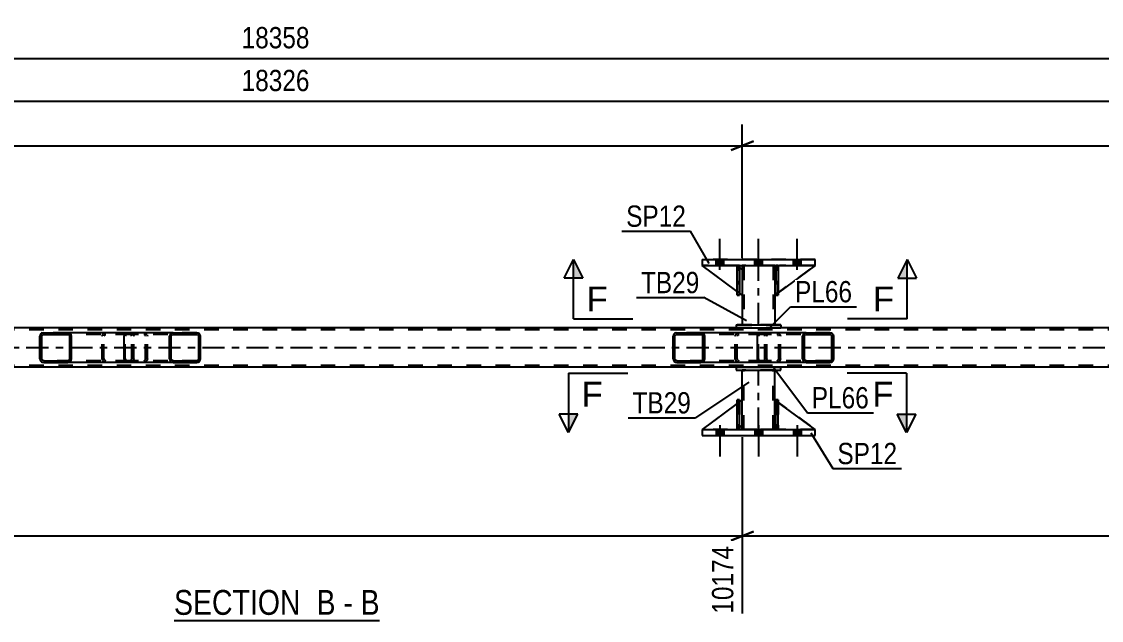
# Model space of a CAD drawing. Header units: millimetres. Extents: x 0 to 841, y 0 to 594.
# Drawn here: x 392.6 to 537.8, y 191.2 to 271.7 of the extents above; entities that cross this region are included whole.
import ezdxf

# ---------------------------------------------------------------- set-up
doc = ezdxf.new("R2010")
doc.units = ezdxf.units.MM
doc.linetypes.add('DXK_LINE_DOT2', pattern=[3.9198, 1.9599, -1.9599])
doc.linetypes.add('DXK_LINE_DOT3', pattern=[5.9187, 2.979, -0.9799, 0.9799, -0.9799])
doc.styles.add('Arial', font='ARIAL.TTF', dxfattribs={"height": 0.2})
doc.styles.add('Arial Narrow', font='ARIALN.TTF', dxfattribs={"height": 0.2})

# ---------------------------------------------------------------- blocks, each defined once
blk = doc.blocks.new('Unknown-275727292-12 - 4207')
at = {"color": 6, "linetype": 'Continuous'}
blk.add_line((413.13, 191.19), (440.78, 191.19), dxfattribs=at)
at = {"color": 0, "linetype": 'Continuous'}
for points in [[(431.24, 191.94), (431.24, 195.44), (413.13, 195.44), (413.13, 191.94)], [(434.85, 191.94), (434.85, 195.44), (432.29, 195.44), (432.29, 191.94)], [(437.17, 191.94), (437.17, 195.44), (435.9, 195.44), (435.9, 191.94)], [(440.78, 191.94), (440.78, 195.44), (438.22, 195.44), (438.22, 191.94)]]:
    blk.add_wipeout(points, dxfattribs=at)
at = {"color": 7, "linetype": 'Continuous', "style": 'Arial Narrow'}
for s, p in [('SECTION ', (413.13, 191.94)), ('B', (432.29, 191.94)), ('B', (438.22, 191.94)), ('-', (435.9, 191.94))]:
    blk.add_text(s, height=3.34, dxfattribs=at).set_placement(p)
blk = doc.blocks.new('Part-275727292-4348 - 4207')
at = {"color": 7, "linetype": 'DXK_LINE_DOT2'}
for p, q in [((489.18, 220.85), (488.86, 220.85)), ((488.86, 217.45), (488.86, 220.85)), ((488.86, 216.85), (488.86, 220.85)), ((489.18, 220.85), (489.18, 217.45)), ((489.18, 216.85), (489.18, 220.85)), ((489.18, 217.45), (488.86, 217.45)), ((488.86, 216.85), (488.86, 217.45)), ((489.18, 216.85), (488.86, 216.85)), ((489.18, 217.45), (489.18, 216.85)), ((489.18, 216.85), (489.18, 216.85))]:
    blk.add_line(p, q, dxfattribs=at)
blk = doc.blocks.new('Part-275727292-4349 - 4207')
at = {"color": 2, "linetype": 'Continuous'}
for p, q in [((494.38, 238.93), (494.06, 238.93)), ((494.06, 238.93), (494.06, 238.93)), ((494.06, 234.93), (494.06, 238.93)), ((494.38, 238.93), (494.38, 238.93)), ((494.38, 238.93), (494.38, 234.93)), ((494.38, 234.93), (494.06, 234.93))]:
    blk.add_line(p, q, dxfattribs=at)
at = {"color": 7, "linetype": 'DXK_LINE_DOT2'}
for p, q in [((494.38, 238.93), (494.06, 238.93)), ((494.06, 238.93), (494.06, 238.33)), ((494.38, 238.33), (494.06, 238.33)), ((494.06, 238.33), (494.06, 234.93)), ((494.38, 238.33), (494.38, 238.93)), ((494.38, 234.93), (494.38, 238.33))]:
    blk.add_line(p, q, dxfattribs=at)
blk = doc.blocks.new('Part-275727292-4285 - 4207')
at = {"color": 7, "linetype": 'DXK_LINE_DOT2'}
for p, q in [((756.24, 230.29), (97.33, 230.29)), ((494.73, 230.53), (488.73, 230.53)), ((756.24, 225.49), (97.33, 225.49))]:
    blk.add_line(p, q, dxfattribs=at)
at = {"color": 2, "linetype": 'Continuous'}
for p, q in [((488.73, 230.53), (239.32, 230.53)), ((659, 230.53), (494.73, 230.53)), ((756.24, 225.25), (239.32, 225.25))]:
    blk.add_line(p, q, dxfattribs=at)
at = {"color": 7, "linetype": 'DXK_LINE_DOT3'}
blk.add_line((97.33, 227.89), (756.24, 227.89), dxfattribs=at)
blk = doc.blocks.new('Bolt-275727292-4277 - 4207')
at = {"linetype": 'Continuous'}
for points in [[(486.01, 238.93), (487.05, 238.93), (487.05, 239.73), (486.01, 239.73)], [(486.01, 238.93), (487.05, 238.93), (487.05, 239.73), (486.01, 239.73)], [(486.01, 238.93), (487.05, 238.93), (487.05, 239.73), (486.01, 239.73)], [(491.21, 238.93), (492.25, 238.93), (492.25, 239.73), (491.21, 239.73)], [(491.21, 238.93), (492.25, 238.93), (492.25, 239.73), (491.21, 239.73)], [(496.41, 238.93), (497.45, 238.93), (497.45, 239.73), (496.41, 239.73)], [(496.41, 238.93), (497.45, 238.93), (497.45, 239.73), (496.41, 239.73)], [(496.41, 238.93), (497.45, 238.93), (497.45, 239.73), (496.41, 239.73)]]:
    blk.add_hatch(color=1, dxfattribs=at).paths.add_polyline_path(points)
at = {"color": 1, "linetype": 'Continuous'}
for p, q in [((486.53, 238.33), (486.53, 242.53)), ((486.53, 238.33), (486.53, 242.53)), ((486.53, 238.33), (486.53, 242.53)), ((491.73, 238.33), (491.73, 242.53)), ((491.73, 238.33), (491.73, 242.53)), ((496.93, 238.33), (496.93, 242.53)), ((496.93, 238.33), (496.93, 242.53)), ((496.93, 238.33), (496.93, 242.53)), ((486.01, 238.93), (486.01, 239.73)), ((486.01, 238.93), (486.01, 239.73)), ((486.01, 238.93), (486.01, 239.73)), ((487.05, 238.93), (487.05, 239.73)), ((487.05, 238.93), (487.05, 239.73)), ((487.05, 238.93), (487.05, 239.73)), ((491.21, 238.93), (491.21, 239.73)), ((491.21, 238.93), (491.21, 239.73)), ((492.25, 238.93), (492.25, 239.73)), ((492.25, 238.93), (492.25, 239.73)), ((496.41, 238.93), (496.41, 239.73)), ((496.41, 238.93), (496.41, 239.73)), ((496.41, 238.93), (496.41, 239.73)), ((497.45, 238.93), (497.45, 239.73)), ((497.45, 238.93), (497.45, 239.73)), ((497.45, 238.93), (497.45, 239.73))]:
    blk.add_line(p, q, dxfattribs=at)
blk = doc.blocks.new('Part-275727292-4398 - 4207')
at = {"color": 7, "linetype": 'DXK_LINE_DOT2'}
for p, q in [((493.93, 238.33), (494.53, 238.93)), ((493.93, 238.33), (493.93, 234.93)), ((494.38, 238.77), (494.06, 238.45)), ((499.33, 238.93), (494.53, 238.93)), ((493.93, 234.93), (494.38, 235.26))]:
    blk.add_line(p, q, dxfattribs=at)
at = {"color": 2, "linetype": 'Continuous'}
for p, q in [((494.06, 238.45), (493.93, 238.33)), ((493.93, 238.33), (493.93, 234.93)), ((493.93, 238.33), (493.93, 238.33)), ((494.53, 238.93), (494.38, 238.77)), ((499.33, 238.93), (494.38, 235.26)), ((494.06, 235.02), (493.93, 234.93))]:
    blk.add_line(p, q, dxfattribs=at)
blk = doc.blocks.new('Part-275727292-4342 - 4207')
at = {"color": 2, "linetype": 'Continuous'}
for p, q in [((489.53, 220.85), (489.18, 220.58)), ((489.53, 217.45), (489.53, 220.85)), ((488.86, 220.35), (484.13, 216.85)), ((489.53, 217.45), (489.18, 217.09))]:
    blk.add_line(p, q, dxfattribs=at)
at = {"color": 7, "linetype": 'DXK_LINE_DOT2'}
for p, q in [((489.18, 220.58), (488.86, 220.35)), ((484.13, 216.85), (484.13, 216.85)), ((484.13, 216.85), (484.13, 216.85)), ((484.13, 216.85), (488.93, 216.85)), ((488.93, 216.85), (489.18, 217.09))]:
    blk.add_line(p, q, dxfattribs=at)
blk = doc.blocks.new('Bolt-275727292-4278 - 4207')
at = {"linetype": 'Continuous'}
for points in [[(487.05, 216.85), (486.01, 216.85), (486.01, 216.05), (487.05, 216.05)], [(487.05, 216.85), (486.01, 216.85), (486.01, 216.05), (487.05, 216.05)], [(487.05, 216.85), (486.01, 216.85), (486.01, 216.05), (487.05, 216.05)], [(492.25, 216.85), (491.21, 216.85), (491.21, 216.05), (492.25, 216.05)], [(492.25, 216.85), (491.21, 216.85), (491.21, 216.05), (492.25, 216.05)], [(497.45, 216.85), (496.41, 216.85), (496.41, 216.05), (497.45, 216.05)], [(497.45, 216.85), (496.41, 216.85), (496.41, 216.05), (497.45, 216.05)], [(497.45, 216.85), (496.41, 216.85), (496.41, 216.05), (497.45, 216.05)]]:
    blk.add_hatch(color=1, dxfattribs=at).paths.add_polyline_path(points)
at = {"color": 1, "linetype": 'Continuous'}
for p, q in [((486.01, 216.85), (486.01, 216.05)), ((486.01, 216.85), (486.01, 216.05)), ((486.01, 216.85), (486.01, 216.05)), ((486.53, 217.45), (486.53, 213.25)), ((486.53, 217.45), (486.53, 213.25)), ((486.53, 217.45), (486.53, 213.25)), ((487.05, 216.85), (487.05, 216.05)), ((487.05, 216.85), (487.05, 216.05)), ((487.05, 216.85), (487.05, 216.05)), ((491.21, 216.85), (491.21, 216.05)), ((491.21, 216.85), (491.21, 216.05)), ((491.73, 217.45), (491.73, 213.25)), ((491.73, 217.45), (491.73, 213.25)), ((492.25, 216.85), (492.25, 216.05)), ((492.25, 216.85), (492.25, 216.05)), ((496.41, 216.85), (496.41, 216.05)), ((496.41, 216.85), (496.41, 216.05)), ((496.41, 216.85), (496.41, 216.05)), ((496.93, 217.45), (496.93, 213.25)), ((496.93, 217.45), (496.93, 213.25)), ((496.93, 217.45), (496.93, 213.25)), ((497.45, 216.85), (497.45, 216.05)), ((497.45, 216.85), (497.45, 216.05)), ((497.45, 216.85), (497.45, 216.05))]:
    blk.add_line(p, q, dxfattribs=at)
blk = doc.blocks.new('Part-275727292-4345 - 4207')
at = {"color": 7, "linetype": 'DXK_LINE_DOT2'}
for p, q in [((489.53, 220.85), (484.13, 216.85)), ((489.53, 217.45), (489.53, 220.85)), ((484.13, 216.85), (488.93, 216.85)), ((488.93, 216.85), (489.53, 217.45))]:
    blk.add_line(p, q, dxfattribs=at)
blk = doc.blocks.new('Part-275727292-4350 - 4207')
at = {"color": 7, "linetype": 'DXK_LINE_DOT2'}
for p, q in [((488.86, 238.33), (488.86, 238.93)), ((488.86, 238.93), (488.86, 238.93)), ((488.86, 238.93), (488.86, 234.93)), ((488.86, 238.93), (489.18, 238.93)), ((488.86, 238.93), (489.18, 238.93)), ((488.86, 234.93), (488.86, 238.33)), ((488.86, 238.33), (489.18, 238.33)), ((489.18, 238.93), (489.18, 238.33)), ((489.18, 238.93), (489.18, 238.93)), ((489.18, 234.93), (489.18, 238.93)), ((489.18, 238.33), (489.18, 234.93)), ((488.86, 234.93), (489.18, 234.93))]:
    blk.add_line(p, q, dxfattribs=at)
blk = doc.blocks.new('Part-275727292-4286 - 4207')
at = {"linetype": 'Continuous'}
h = blk.add_hatch(dxfattribs=at)
h.set_pattern_fill('', scale=0.7, style=0, pattern_type=0)
h.set_pattern_definition([(45, (416.6643, 229.5906), (-1.57154, 1.57154), [])])
h.paths.add_polyline_path([(416.7, 229.41), (416.66, 229.59), (416.56, 229.75), (416.39, 229.85), (416.2, 229.89), (413.02, 229.89), (412.82, 229.85), (412.66, 229.75), (412.55, 229.59), (412.51, 229.41), (412.51, 226.37), (412.55, 226.18), (412.66, 226.03), (412.82, 225.92), (413.02, 225.89), (416.2, 225.89), (416.39, 225.92), (416.56, 226.03), (416.66, 226.18), (416.7, 226.37)])
h.paths.add_polyline_path([(416.43, 226.28), (416.38, 226.2), (416.3, 226.15), (416.2, 226.13), (413.02, 226.13), (412.92, 226.15), (412.84, 226.2), (412.78, 226.28), (412.76, 226.37), (412.76, 229.41), (412.78, 229.5), (412.84, 229.58), (412.92, 229.63), (413.02, 229.65), (416.2, 229.65), (416.3, 229.63), (416.38, 229.58), (416.43, 229.5), (416.45, 229.41), (416.45, 226.37)])
at = {"color": 2, "linetype": 'Continuous'}
for p, q in [((406.44, 229.41), (406.46, 229.59)), ((406.46, 229.59), (406.52, 229.75)), ((406.52, 229.75), (406.61, 229.85)), ((406.61, 229.85), (406.72, 229.89)), ((413.02, 229.89), (406.72, 229.89)), ((412.55, 229.59), (412.51, 229.41)), ((412.76, 229.41), (412.78, 229.5)), ((412.78, 229.5), (412.84, 229.58)), ((413.02, 229.89), (412.82, 229.85)), ((412.84, 229.58), (412.92, 229.63)), ((412.92, 229.63), (413.02, 229.65)), ((413.02, 229.89), (416.2, 229.89)), ((413.02, 229.65), (416.2, 229.65)), ((416.39, 229.85), (416.2, 229.89)), ((416.2, 229.65), (416.3, 229.63)), ((416.3, 229.63), (416.38, 229.58)), ((416.38, 229.58), (416.43, 229.5)), ((416.43, 229.5), (416.45, 229.41)), ((416.7, 229.41), (416.66, 229.59)), ((406.44, 226.37), (406.44, 229.41)), ((412.51, 226.37), (412.51, 229.41)), ((412.76, 226.37), (412.76, 229.41)), ((416.45, 226.37), (416.45, 229.41)), ((416.7, 226.37), (416.7, 229.41)), ((406.46, 226.18), (406.44, 226.37)), ((406.52, 226.03), (406.46, 226.18)), ((406.61, 225.92), (406.52, 226.03)), ((406.72, 225.89), (406.61, 225.92)), ((413.02, 225.89), (406.72, 225.89)), ((412.51, 226.37), (412.55, 226.18)), ((412.78, 226.28), (412.76, 226.37)), ((412.84, 226.2), (412.78, 226.28)), ((412.82, 225.92), (413.02, 225.89)), ((412.92, 226.15), (412.84, 226.2)), ((413.02, 226.13), (412.92, 226.15)), ((413.02, 226.13), (416.2, 226.13)), ((413.02, 225.89), (416.2, 225.89)), ((416.3, 226.15), (416.2, 226.13)), ((416.2, 225.89), (416.39, 225.92)), ((416.38, 226.2), (416.3, 226.15)), ((416.43, 226.28), (416.38, 226.2)), ((416.45, 226.37), (416.43, 226.28)), ((416.66, 226.18), (416.7, 226.37))]:
    blk.add_line(p, q, dxfattribs=at)
at = {"color": 7, "linetype": 'DXK_LINE_DOT2'}
for p, q in [((406.59, 229.5), (406.58, 229.41)), ((406.62, 229.58), (406.59, 229.5)), ((406.66, 229.63), (406.62, 229.58)), ((406.72, 229.65), (406.66, 229.63)), ((416.2, 229.65), (406.72, 229.65)), ((407.71, 229.65), (407.71, 229.89)), ((409.05, 229.89), (409.24, 229.85)), ((409.15, 229.63), (409.05, 229.65)), ((409.23, 229.58), (409.15, 229.63)), ((409.28, 229.5), (409.23, 229.58)), ((409.3, 229.41), (409.28, 229.5)), ((409.51, 229.59), (409.55, 229.41)), ((416.2, 229.89), (413.02, 229.89)), ((406.58, 226.37), (406.58, 229.41)), ((409.3, 226.37), (409.3, 229.41)), ((409.55, 226.37), (409.55, 229.41)), ((406.58, 226.37), (406.59, 226.28)), ((406.59, 226.28), (406.62, 226.2)), ((406.62, 226.2), (406.66, 226.15)), ((406.66, 226.15), (406.72, 226.13)), ((416.2, 226.13), (406.72, 226.13)), ((409.05, 225.89), (406.72, 225.89)), ((407.71, 225.89), (407.71, 226.13)), ((409.05, 226.13), (409.15, 226.15)), ((409.24, 225.92), (409.05, 225.89)), ((409.15, 226.15), (409.23, 226.2)), ((409.23, 226.2), (409.28, 226.28)), ((409.28, 226.28), (409.3, 226.37)), ((409.55, 226.37), (409.51, 226.18)), ((416.2, 225.89), (413.02, 225.89))]:
    blk.add_line(p, q, dxfattribs=at)
for centre, start, end in [((409.06, 229.39), 23.8494, 68.8059), ((409.06, 226.38), 291.1941, 336.1506)]:
    blk.add_arc(centre, 0.492, start, end, dxfattribs=at)
at = {"color": 2, "linetype": 'Continuous'}
for centre, start, end in [((413, 229.39), 111.1941, 156.1506), ((416.21, 229.39), 23.8494, 68.8059), ((413, 226.38), 203.8494, 248.8059), ((416.21, 226.38), 291.1941, 336.1506)]:
    blk.add_arc(centre, 0.492, start, end, dxfattribs=at)
blk = doc.blocks.new('Part-275727292-4351 - 4207')
at = {"color": 7, "linetype": 'DXK_LINE_DOT2'}
for p, q in [((494.06, 238.33), (494.06, 238.93)), ((494.06, 238.93), (494.06, 238.93)), ((494.06, 238.93), (494.06, 234.93)), ((494.06, 238.93), (494.38, 238.93)), ((494.06, 238.93), (494.38, 238.93)), ((494.06, 234.93), (494.06, 238.33)), ((494.06, 238.33), (494.38, 238.33)), ((494.38, 238.93), (494.38, 238.33)), ((494.38, 238.93), (494.38, 238.93)), ((494.38, 234.93), (494.38, 238.93)), ((494.38, 238.33), (494.38, 234.93)), ((494.06, 234.93), (494.38, 234.93))]:
    blk.add_line(p, q, dxfattribs=at)
blk = doc.blocks.new('Part-275727292-4287 - 4207')
at = {"linetype": 'Continuous'}
h = blk.add_hatch(dxfattribs=at)
h.set_pattern_fill('', scale=0.7, style=0, pattern_type=0)
h.set_pattern_definition([(45, (484.4533, 229.5906), (-1.57154, 1.57154), [])])
h.paths.add_polyline_path([(484.49, 229.41), (484.45, 229.59), (484.34, 229.75), (484.18, 229.85), (483.98, 229.89), (480.75, 229.89), (480.55, 229.85), (480.39, 229.75), (480.27, 229.59), (480.24, 229.41), (480.24, 226.37), (480.27, 226.18), (480.39, 226.03), (480.55, 225.92), (480.75, 225.89), (483.98, 225.89), (484.18, 225.92), (484.34, 226.03), (484.45, 226.18), (484.49, 226.37)])
h.paths.add_polyline_path([(484.22, 226.28), (484.16, 226.2), (484.08, 226.15), (483.98, 226.13), (480.75, 226.13), (480.65, 226.15), (480.57, 226.2), (480.51, 226.28), (480.49, 226.37), (480.49, 229.41), (480.51, 229.5), (480.57, 229.58), (480.65, 229.63), (480.75, 229.65), (483.98, 229.65), (484.08, 229.63), (484.16, 229.58), (484.22, 229.5), (484.24, 229.41), (484.24, 226.37)])
at = {"color": 2, "linetype": 'Continuous'}
for p, q in [((480.27, 229.59), (480.24, 229.41)), ((480.49, 229.41), (480.51, 229.5)), ((480.51, 229.5), (480.57, 229.58)), ((480.75, 229.89), (480.55, 229.85)), ((480.57, 229.58), (480.65, 229.63)), ((480.65, 229.63), (480.75, 229.65)), ((480.75, 229.89), (483.98, 229.89)), ((480.75, 229.65), (483.98, 229.65)), ((491.85, 229.89), (483.98, 229.89)), ((484.18, 229.85), (483.98, 229.89)), ((483.98, 229.65), (484.08, 229.63)), ((484.08, 229.63), (484.16, 229.58)), ((484.16, 229.58), (484.22, 229.5)), ((484.22, 229.5), (484.24, 229.41)), ((484.49, 229.41), (484.45, 229.59)), ((480.24, 226.37), (480.24, 229.41)), ((480.49, 226.37), (480.49, 229.41)), ((484.24, 226.37), (484.24, 229.41)), ((484.49, 226.37), (484.49, 229.41)), ((480.24, 226.37), (480.27, 226.18)), ((480.51, 226.28), (480.49, 226.37)), ((480.57, 226.2), (480.51, 226.28)), ((480.55, 225.92), (480.75, 225.89)), ((480.65, 226.15), (480.57, 226.2)), ((480.75, 226.13), (480.65, 226.15)), ((480.75, 226.13), (483.98, 226.13)), ((480.75, 225.89), (483.98, 225.89)), ((484.08, 226.15), (483.98, 226.13)), ((483.98, 225.89), (484.18, 225.92)), ((491.85, 225.89), (483.98, 225.89)), ((484.16, 226.2), (484.08, 226.15)), ((484.22, 226.28), (484.16, 226.2)), ((484.24, 226.37), (484.22, 226.28)), ((484.45, 226.18), (484.49, 226.37))]:
    blk.add_line(p, q, dxfattribs=at)
at = {"color": 7, "linetype": 'DXK_LINE_DOT2'}
for p, q in [((483.98, 229.89), (480.75, 229.89)), ((492.33, 229.65), (480.75, 229.65)), ((488.58, 229.41), (488.62, 229.59)), ((488.86, 229.5), (488.84, 229.41)), ((488.91, 229.58), (488.86, 229.5)), ((488.9, 229.85), (489.1, 229.89)), ((488.91, 229.58), (488.94, 229.59)), ((488.94, 229.59), (489, 229.63)), ((489, 229.63), (489.1, 229.65)), ((492.33, 229.89), (489.1, 229.89)), ((492.33, 229.89), (492.53, 229.85)), ((492.43, 229.63), (492.33, 229.65)), ((492.51, 229.58), (492.43, 229.63)), ((492.57, 229.5), (492.51, 229.58)), ((492.59, 229.41), (492.57, 229.5)), ((492.8, 229.59), (492.84, 229.41)), ((488.58, 226.37), (488.58, 229.41)), ((488.84, 226.37), (488.84, 229.41)), ((492.59, 226.37), (492.59, 229.41)), ((492.84, 226.37), (492.84, 229.41)), ((492.33, 226.13), (480.75, 226.13)), ((483.98, 225.89), (480.75, 225.89)), ((488.62, 226.18), (488.58, 226.37)), ((488.84, 226.37), (488.86, 226.28)), ((488.86, 226.28), (488.91, 226.2)), ((489.1, 225.89), (488.9, 225.92)), ((488.91, 226.2), (488.94, 226.18)), ((488.94, 226.18), (489, 226.15)), ((489, 226.15), (489.1, 226.13)), ((492.33, 225.89), (489.1, 225.89)), ((492.33, 226.13), (492.43, 226.15)), ((492.53, 225.92), (492.33, 225.89)), ((492.43, 226.15), (492.51, 226.2)), ((492.51, 226.2), (492.57, 226.28)), ((492.57, 226.28), (492.59, 226.37)), ((492.84, 226.37), (492.8, 226.18))]:
    blk.add_line(p, q, dxfattribs=at)
at = {"color": 2, "linetype": 'Continuous'}
for centre, start, end in [((480.73, 229.39), 110.7583, 155.68), ((484, 229.39), 24.32, 69.2417), ((480.73, 226.39), 204.32, 249.2417), ((484, 226.39), 290.7583, 335.68)]:
    blk.add_arc(centre, 0.496, start, end, dxfattribs=at)
at = {"color": 7, "linetype": 'DXK_LINE_DOT2'}
for centre, start, end in [((489.08, 229.39), 110.7583, 155.6801), ((492.35, 229.39), 24.3199, 69.2417), ((489.08, 226.39), 204.3199, 249.2417), ((492.35, 226.39), 290.7583, 335.6801)]:
    blk.add_arc(centre, 0.496, start, end, dxfattribs=at)
blk = doc.blocks.new('Part-275727292-4292 - 4207')
at = {"color": 2, "linetype": 'Continuous'}
for p, q in [((484.13, 239.73), (499.33, 239.73)), ((484.13, 239.73), (484.13, 238.93)), ((499.33, 238.93), (499.33, 239.73)), ((484.13, 238.93), (499.33, 238.93))]:
    blk.add_line(p, q, dxfattribs=at)
at = {"color": 7, "linetype": 'DXK_LINE_DOT2'}
for p, q in [((499.33, 239.73), (484.13, 239.73)), ((484.13, 238.93), (499.33, 238.93))]:
    blk.add_line(p, q, dxfattribs=at)
blk = doc.blocks.new('Part-275727292-4297 - 4207')
at = {"color": 2, "linetype": 'Continuous'}
for p, q in [((484.13, 216.85), (499.33, 216.85)), ((484.13, 216.85), (484.13, 216.05)), ((499.33, 216.05), (499.33, 216.85)), ((484.13, 216.05), (499.33, 216.05))]:
    blk.add_line(p, q, dxfattribs=at)
at = {"color": 7, "linetype": 'DXK_LINE_DOT2'}
for p, q in [((499.33, 216.85), (484.13, 216.85)), ((484.13, 216.05), (499.33, 216.05))]:
    blk.add_line(p, q, dxfattribs=at)
blk = doc.blocks.new('Part-275727292-4300 - 4207')
at = {"color": 2, "linetype": 'Continuous'}
for p, q in [((493.93, 220.85), (493.93, 220.85)), ((493.93, 217.45), (493.93, 220.85)), ((494.06, 220.75), (493.93, 220.85)), ((499.33, 216.85), (494.38, 220.52)), ((493.93, 217.45), (493.93, 217.45)), ((494.06, 217.32), (493.93, 217.45)), ((494.53, 216.85), (494.38, 217))]:
    blk.add_line(p, q, dxfattribs=at)
at = {"color": 7, "linetype": 'DXK_LINE_DOT2'}
for p, q in [((493.93, 217.45), (493.93, 220.85)), ((494.38, 220.52), (494.06, 220.75)), ((494.53, 216.85), (493.93, 217.45)), ((494.38, 217), (494.06, 217.32)), ((499.33, 216.85), (494.53, 216.85))]:
    blk.add_line(p, q, dxfattribs=at)
blk = doc.blocks.new('Part-275727292-4426 - 4207')
at = {"linetype": 'Continuous'}
h = blk.add_hatch(dxfattribs=at)
h.set_pattern_fill('', scale=0.7, style=0, pattern_type=0)
h.set_pattern_definition([(45, (501.7985, 229.5906), (-1.57154, 1.57154), [])])
h.paths.add_polyline_path([(501.84, 229.41), (501.8, 229.59), (501.69, 229.75), (501.53, 229.85), (501.33, 229.89), (498.15, 229.89), (497.96, 229.85), (497.79, 229.75), (497.69, 229.59), (497.65, 229.41), (497.65, 226.37), (497.69, 226.18), (497.79, 226.03), (497.96, 225.92), (498.15, 225.89), (501.33, 225.89), (501.53, 225.92), (501.69, 226.03), (501.8, 226.18), (501.84, 226.37)])
h.paths.add_polyline_path([(501.57, 226.28), (501.51, 226.2), (501.43, 226.15), (501.33, 226.13), (498.15, 226.13), (498.05, 226.15), (497.97, 226.2), (497.92, 226.28), (497.9, 226.37), (497.9, 229.41), (497.92, 229.5), (497.97, 229.58), (498.05, 229.63), (498.15, 229.65), (501.33, 229.65), (501.43, 229.63), (501.51, 229.58), (501.57, 229.5), (501.59, 229.41), (501.59, 226.37)])
at = {"color": 2, "linetype": 'Continuous'}
for p, q in [((491.58, 229.41), (491.6, 229.59)), ((491.6, 229.59), (491.66, 229.75)), ((491.66, 229.75), (491.75, 229.85)), ((491.75, 229.85), (491.85, 229.89)), ((498.15, 229.89), (491.85, 229.89)), ((497.69, 229.59), (497.65, 229.41)), ((497.9, 229.41), (497.92, 229.5)), ((497.92, 229.5), (497.97, 229.58)), ((498.15, 229.89), (497.96, 229.85)), ((497.97, 229.58), (498.05, 229.63)), ((498.05, 229.63), (498.15, 229.65)), ((498.15, 229.89), (501.33, 229.89)), ((498.15, 229.65), (501.33, 229.65)), ((501.53, 229.85), (501.33, 229.89)), ((501.33, 229.65), (501.43, 229.63)), ((501.43, 229.63), (501.51, 229.58)), ((501.51, 229.58), (501.57, 229.5)), ((501.57, 229.5), (501.59, 229.41)), ((501.84, 229.41), (501.8, 229.59)), ((491.58, 226.37), (491.58, 229.41)), ((497.65, 226.37), (497.65, 229.41)), ((497.9, 226.37), (497.9, 229.41)), ((501.59, 226.37), (501.59, 229.41)), ((501.84, 226.37), (501.84, 229.41)), ((491.6, 226.18), (491.58, 226.37)), ((491.66, 226.03), (491.6, 226.18)), ((491.75, 225.92), (491.66, 226.03)), ((491.85, 225.89), (491.75, 225.92)), ((498.15, 225.89), (491.85, 225.89)), ((497.65, 226.37), (497.69, 226.18)), ((497.92, 226.28), (497.9, 226.37)), ((497.97, 226.2), (497.92, 226.28)), ((497.96, 225.92), (498.15, 225.89)), ((498.05, 226.15), (497.97, 226.2)), ((498.15, 226.13), (498.05, 226.15)), ((498.15, 226.13), (501.33, 226.13)), ((498.15, 225.89), (501.33, 225.89)), ((501.43, 226.15), (501.33, 226.13)), ((501.33, 225.89), (501.53, 225.92)), ((501.51, 226.2), (501.43, 226.15)), ((501.57, 226.28), (501.51, 226.2)), ((501.59, 226.37), (501.57, 226.28)), ((501.8, 226.18), (501.84, 226.37))]:
    blk.add_line(p, q, dxfattribs=at)
at = {"color": 7, "linetype": 'DXK_LINE_DOT2'}
for p, q in [((491.72, 229.5), (491.71, 229.41)), ((491.75, 229.58), (491.72, 229.5)), ((491.8, 229.63), (491.75, 229.58)), ((491.85, 229.65), (491.8, 229.63)), ((501.33, 229.65), (491.85, 229.65)), ((492.84, 229.65), (492.84, 229.89)), ((494.18, 229.89), (494.38, 229.85)), ((494.28, 229.63), (494.18, 229.65)), ((494.36, 229.58), (494.28, 229.63)), ((494.42, 229.5), (494.36, 229.58)), ((494.44, 229.41), (494.42, 229.5)), ((494.65, 229.59), (494.69, 229.41)), ((501.33, 229.89), (498.15, 229.89)), ((491.71, 226.37), (491.71, 229.41)), ((494.44, 226.37), (494.44, 229.41)), ((494.69, 226.37), (494.69, 229.41)), ((491.71, 226.37), (491.72, 226.28)), ((491.72, 226.28), (491.75, 226.2)), ((491.75, 226.2), (491.8, 226.15)), ((491.8, 226.15), (491.85, 226.13)), ((501.33, 226.13), (491.85, 226.13)), ((494.18, 225.89), (491.85, 225.89)), ((492.84, 225.89), (492.84, 226.13)), ((494.18, 226.13), (494.28, 226.15)), ((494.38, 225.92), (494.18, 225.89)), ((494.28, 226.15), (494.36, 226.2)), ((494.36, 226.2), (494.42, 226.28)), ((494.42, 226.28), (494.44, 226.37)), ((494.69, 226.37), (494.65, 226.18)), ((501.33, 225.89), (498.15, 225.89))]:
    blk.add_line(p, q, dxfattribs=at)
for centre, start, end in [((494.2, 229.39), 23.8494, 68.8059), ((494.2, 226.38), 291.1941, 336.1506)]:
    blk.add_arc(centre, 0.492, start, end, dxfattribs=at)
at = {"color": 2, "linetype": 'Continuous'}
for centre, start, end in [((498.14, 229.39), 111.1941, 156.1506), ((501.35, 229.39), 23.8494, 68.8059), ((498.14, 226.38), 203.8494, 248.8059), ((501.35, 226.38), 291.1941, 336.1506)]:
    blk.add_arc(centre, 0.492, start, end, dxfattribs=at)
blk = doc.blocks.new('Part-275727292-4404 - 4207')
at = {"color": 2, "linetype": 'Continuous'}
for p, q in [((488.86, 235.43), (484.13, 238.93)), ((489.18, 238.68), (489.53, 238.33)), ((489.53, 238.33), (489.53, 234.93)), ((489.53, 234.93), (489.18, 235.19))]:
    blk.add_line(p, q, dxfattribs=at)
at = {"color": 7, "linetype": 'DXK_LINE_DOT2'}
for p, q in [((488.93, 238.93), (484.13, 238.93)), ((489.18, 238.68), (488.93, 238.93)), ((489.18, 235.19), (488.86, 235.43))]:
    blk.add_line(p, q, dxfattribs=at)
blk = doc.blocks.new('Part-275727292-4339 - 4207')
at = {"color": 7, "linetype": 'DXK_LINE_DOT2'}
for p, q in [((493.93, 217.45), (493.93, 220.85)), ((493.93, 220.85), (499.33, 216.85)), ((493.93, 220.85), (493.93, 217.45)), ((494.53, 216.85), (493.93, 217.45)), ((493.93, 217.45), (493.93, 217.45)), ((493.93, 217.45), (494.53, 216.85)), ((499.33, 216.85), (494.53, 216.85))]:
    blk.add_line(p, q, dxfattribs=at)
blk = doc.blocks.new('Part-275727292-4346 - 4207')
at = {"color": 2, "linetype": 'Continuous'}
for p, q in [((488.86, 216.85), (488.86, 220.85)), ((488.86, 220.85), (489.18, 220.85)), ((489.18, 216.85), (489.18, 220.85)), ((488.86, 216.85), (488.86, 216.85)), ((488.86, 216.85), (489.18, 216.85)), ((489.18, 216.85), (489.18, 216.85))]:
    blk.add_line(p, q, dxfattribs=at)
at = {"color": 7, "linetype": 'DXK_LINE_DOT2'}
for p, q in [((488.86, 220.85), (488.86, 217.45)), ((489.18, 217.45), (489.18, 220.85)), ((488.86, 217.45), (488.86, 216.85)), ((488.86, 217.45), (489.18, 217.45)), ((488.86, 216.85), (489.18, 216.85)), ((489.18, 216.85), (489.18, 217.45))]:
    blk.add_line(p, q, dxfattribs=at)
blk = doc.blocks.new('Part-275727292-4347 - 4207')
at = {"color": 2, "linetype": 'Continuous'}
for p, q in [((494.06, 216.85), (494.06, 220.85)), ((494.06, 220.85), (494.38, 220.85)), ((494.38, 216.85), (494.38, 220.85)), ((494.06, 216.85), (494.06, 216.85)), ((494.06, 216.85), (494.38, 216.85)), ((494.38, 216.85), (494.38, 216.85))]:
    blk.add_line(p, q, dxfattribs=at)
at = {"color": 7, "linetype": 'DXK_LINE_DOT2'}
for p, q in [((494.06, 220.85), (494.06, 217.45)), ((494.38, 217.45), (494.38, 220.85)), ((494.06, 217.45), (494.06, 216.85)), ((494.06, 217.45), (494.38, 217.45)), ((494.06, 216.85), (494.38, 216.85)), ((494.38, 216.85), (494.38, 217.45))]:
    blk.add_line(p, q, dxfattribs=at)
blk = doc.blocks.new('Part-275727292-4356 - 4207')
at = {"color": 2, "linetype": 'Continuous'}
for p, q in [((489.53, 220.85), (489.53, 224.85)), ((493.93, 220.85), (493.93, 224.85)), ((489.53, 216.85), (489.53, 217.45)), ((493.93, 216.85), (493.93, 217.45))]:
    blk.add_line(p, q, dxfattribs=at)
at = {"color": 7, "linetype": 'DXK_LINE_DOT2'}
for p, q in [((493.93, 224.85), (489.53, 224.85)), ((489.77, 216.85), (489.77, 224.85)), ((493.69, 216.85), (493.69, 224.85)), ((489.53, 217.45), (489.53, 220.85)), ((493.93, 217.45), (493.93, 220.85)), ((493.93, 216.85), (489.53, 216.85)), ((489.53, 216.85), (489.53, 216.85)), ((489.53, 216.85), (493.93, 216.85)), ((489.53, 216.85), (489.53, 216.85)), ((489.77, 216.85), (489.77, 216.85)), ((493.69, 216.85), (493.69, 216.85)), ((493.93, 216.85), (493.93, 216.85)), ((493.93, 216.85), (493.93, 216.85))]:
    blk.add_line(p, q, dxfattribs=at)
at = {"color": 7, "linetype": 'DXK_LINE_DOT3'}
blk.add_line((491.73, 216.85), (491.73, 224.85), dxfattribs=at)
blk = doc.blocks.new('Part-275727292-4361 - 4207')
at = {"color": 2, "linetype": 'Continuous'}
for p, q in [((488.73, 225.25), (488.73, 224.85)), ((488.73, 225.25), (494.73, 225.25)), ((494.73, 224.85), (494.73, 225.25)), ((488.73, 224.85), (494.73, 224.85))]:
    blk.add_line(p, q, dxfattribs=at)
at = {"color": 7, "linetype": 'DXK_LINE_DOT2'}
for p, q in [((494.73, 225.25), (488.73, 225.25)), ((488.73, 224.85), (494.73, 224.85))]:
    blk.add_line(p, q, dxfattribs=at)
blk = doc.blocks.new('Part-275727292-4366 - 4207')
at = {"color": 2, "linetype": 'Continuous'}
for p, q in [((488.73, 230.93), (488.73, 230.53)), ((488.73, 230.93), (494.73, 230.93)), ((494.73, 230.93), (494.73, 230.53)), ((488.73, 230.53), (494.73, 230.53))]:
    blk.add_line(p, q, dxfattribs=at)
at = {"color": 7, "linetype": 'DXK_LINE_DOT2'}
for p, q in [((494.73, 230.93), (488.73, 230.93)), ((494.73, 230.53), (488.73, 230.53))]:
    blk.add_line(p, q, dxfattribs=at)
blk = doc.blocks.new('Part-275727292-4395 - 4207')
at = {"color": 7, "linetype": 'DXK_LINE_DOT2'}
for p, q in [((494.38, 220.85), (494.06, 220.85)), ((494.06, 217.45), (494.06, 220.85)), ((494.06, 220.75), (494.06, 216.85)), ((494.38, 220.85), (494.38, 217.45)), ((494.38, 216.85), (494.38, 220.85)), ((494.38, 217.45), (494.06, 217.45)), ((494.06, 216.85), (494.06, 217.45)), ((494.38, 216.85), (494.06, 216.85)), ((494.38, 217.45), (494.38, 216.85)), ((494.38, 216.85), (494.38, 216.85))]:
    blk.add_line(p, q, dxfattribs=at)
blk = doc.blocks.new('Part-275727292-4401 - 4207')
at = {"color": 7, "linetype": 'DXK_LINE_DOT2'}
for p, q in [((494.53, 238.93), (493.93, 238.33)), ((493.93, 234.93), (499.33, 238.93)), ((493.93, 238.33), (494.53, 238.93)), ((493.93, 238.33), (493.93, 234.93)), ((493.93, 238.33), (493.93, 238.33)), ((493.93, 238.33), (493.93, 234.93)), ((499.33, 238.93), (494.53, 238.93))]:
    blk.add_line(p, q, dxfattribs=at)
blk = doc.blocks.new('Part-275727292-4407 - 4207')
at = {"color": 7, "linetype": 'DXK_LINE_DOT2'}
for p, q in [((489.53, 234.93), (484.13, 238.93)), ((484.13, 238.93), (488.93, 238.93)), ((488.93, 238.93), (489.53, 238.33)), ((489.53, 238.33), (489.53, 234.93))]:
    blk.add_line(p, q, dxfattribs=at)
blk = doc.blocks.new('Part-275727292-4408 - 4207')
at = {"color": 2, "linetype": 'Continuous'}
for p, q in [((489.18, 238.93), (488.86, 238.93)), ((488.86, 238.93), (488.86, 238.93)), ((488.86, 234.93), (488.86, 238.93)), ((489.18, 238.93), (489.18, 238.93)), ((489.18, 238.93), (489.18, 234.93)), ((489.18, 234.93), (488.86, 234.93))]:
    blk.add_line(p, q, dxfattribs=at)
at = {"color": 7, "linetype": 'DXK_LINE_DOT2'}
for p, q in [((489.18, 238.93), (488.86, 238.93)), ((488.86, 238.93), (488.86, 238.33)), ((489.18, 238.33), (488.86, 238.33)), ((488.86, 238.33), (488.86, 234.93)), ((489.18, 238.33), (489.18, 238.93)), ((489.18, 234.93), (489.18, 238.33))]:
    blk.add_line(p, q, dxfattribs=at)
blk = doc.blocks.new('Part-275727292-4425 - 4207')
at = {"linetype": 'Continuous'}
h = blk.add_hatch(dxfattribs=at)
h.set_pattern_fill('', scale=0.7, style=0, pattern_type=0)
h.set_pattern_definition([(45, (399.319, 229.5906), (-1.57154, 1.57154), [])])
h.paths.add_polyline_path([(399.36, 229.41), (399.32, 229.59), (399.21, 229.75), (399.04, 229.85), (398.85, 229.89), (395.61, 229.89), (395.42, 229.85), (395.25, 229.75), (395.14, 229.59), (395.1, 229.41), (395.1, 226.37), (395.14, 226.18), (395.25, 226.03), (395.42, 225.92), (395.61, 225.89), (398.85, 225.89), (399.04, 225.92), (399.21, 226.03), (399.32, 226.18), (399.36, 226.37)])
h.paths.add_polyline_path([(399.08, 226.28), (399.03, 226.2), (398.94, 226.15), (398.85, 226.13), (395.61, 226.13), (395.51, 226.15), (395.43, 226.2), (395.38, 226.28), (395.36, 226.37), (395.36, 229.41), (395.38, 229.5), (395.43, 229.58), (395.51, 229.63), (395.61, 229.65), (398.85, 229.65), (398.94, 229.63), (399.03, 229.58), (399.08, 229.5), (399.1, 229.41), (399.1, 226.37)])
at = {"color": 2, "linetype": 'Continuous'}
for p, q in [((395.14, 229.59), (395.1, 229.41)), ((395.36, 229.41), (395.38, 229.5)), ((395.38, 229.5), (395.43, 229.58)), ((395.61, 229.89), (395.42, 229.85)), ((395.43, 229.58), (395.51, 229.63)), ((395.51, 229.63), (395.61, 229.65)), ((395.61, 229.89), (398.85, 229.89)), ((395.61, 229.65), (398.85, 229.65)), ((406.72, 229.89), (398.85, 229.89)), ((399.04, 229.85), (398.85, 229.89)), ((398.85, 229.65), (398.94, 229.63)), ((398.94, 229.63), (399.03, 229.58)), ((399.03, 229.58), (399.08, 229.5)), ((399.08, 229.5), (399.1, 229.41)), ((399.36, 229.41), (399.32, 229.59)), ((395.1, 226.37), (395.1, 229.41)), ((395.36, 226.37), (395.36, 229.41)), ((399.1, 226.37), (399.1, 229.41)), ((399.36, 226.37), (399.36, 229.41)), ((395.1, 226.37), (395.14, 226.18)), ((395.38, 226.28), (395.36, 226.37)), ((395.43, 226.2), (395.38, 226.28)), ((395.42, 225.92), (395.61, 225.89)), ((395.51, 226.15), (395.43, 226.2)), ((395.61, 226.13), (395.51, 226.15)), ((395.61, 226.13), (398.85, 226.13)), ((395.61, 225.89), (398.85, 225.89)), ((398.94, 226.15), (398.85, 226.13)), ((398.85, 225.89), (399.04, 225.92)), ((406.72, 225.89), (398.85, 225.89)), ((399.03, 226.2), (398.94, 226.15)), ((399.08, 226.28), (399.03, 226.2)), ((399.1, 226.37), (399.08, 226.28)), ((399.32, 226.18), (399.36, 226.37))]:
    blk.add_line(p, q, dxfattribs=at)
at = {"color": 7, "linetype": 'DXK_LINE_DOT2'}
for p, q in [((398.85, 229.89), (395.61, 229.89)), ((407.2, 229.65), (395.61, 229.65)), ((403.45, 229.41), (403.49, 229.59)), ((403.73, 229.5), (403.71, 229.41)), ((403.78, 229.58), (403.73, 229.5)), ((403.77, 229.85), (403.96, 229.89)), ((403.78, 229.58), (403.8, 229.59)), ((403.8, 229.59), (403.86, 229.63)), ((403.86, 229.63), (403.96, 229.65)), ((407.2, 229.89), (403.96, 229.89)), ((407.2, 229.89), (407.39, 229.85)), ((407.29, 229.63), (407.2, 229.65)), ((407.38, 229.58), (407.29, 229.63)), ((407.43, 229.5), (407.38, 229.58)), ((407.45, 229.41), (407.43, 229.5)), ((407.67, 229.59), (407.71, 229.41)), ((403.45, 226.37), (403.45, 229.41)), ((403.71, 226.37), (403.71, 229.41)), ((407.45, 226.37), (407.45, 229.41)), ((407.71, 226.37), (407.71, 229.41)), ((407.2, 226.13), (395.61, 226.13)), ((398.85, 225.89), (395.61, 225.89)), ((403.49, 226.18), (403.45, 226.37)), ((403.71, 226.37), (403.73, 226.28)), ((403.73, 226.28), (403.78, 226.2)), ((403.96, 225.89), (403.77, 225.92)), ((403.78, 226.2), (403.8, 226.18)), ((403.8, 226.18), (403.86, 226.15)), ((403.86, 226.15), (403.96, 226.13)), ((407.2, 225.89), (403.96, 225.89)), ((407.2, 226.13), (407.29, 226.15)), ((407.39, 225.92), (407.2, 225.89)), ((407.29, 226.15), (407.38, 226.2)), ((407.38, 226.2), (407.43, 226.28)), ((407.43, 226.28), (407.45, 226.37)), ((407.71, 226.37), (407.67, 226.18))]:
    blk.add_line(p, q, dxfattribs=at)
at = {"color": 2, "linetype": 'Continuous'}
for centre, start, end in [((395.59, 229.39), 110.7583, 155.68), ((398.87, 229.39), 24.32, 69.2417), ((395.59, 226.39), 204.32, 249.2417), ((398.87, 226.39), 290.7583, 335.68)]:
    blk.add_arc(centre, 0.496, start, end, dxfattribs=at)
at = {"color": 7, "linetype": 'DXK_LINE_DOT2'}
for centre, start, end in [((403.94, 229.39), 110.7583, 155.6801), ((407.22, 229.39), 24.3199, 69.2417), ((403.94, 226.39), 204.3199, 249.2417), ((407.22, 226.39), 290.7583, 335.6801)]:
    blk.add_arc(centre, 0.496, start, end, dxfattribs=at)
blk = doc.blocks.new('Part-275727292-4472 - 4207')
at = {"color": 2, "linetype": 'Continuous'}
for p, q in [((489.53, 238.93), (489.53, 238.33)), ((493.93, 238.93), (493.93, 238.33)), ((489.53, 234.93), (489.53, 230.93)), ((493.93, 234.93), (493.93, 230.93))]:
    blk.add_line(p, q, dxfattribs=at)
at = {"color": 7, "linetype": 'DXK_LINE_DOT2'}
for p, q in [((493.93, 238.93), (489.53, 238.93)), ((489.53, 238.93), (489.53, 238.93)), ((489.53, 238.93), (489.53, 238.93)), ((489.53, 238.93), (493.93, 238.93)), ((489.53, 238.33), (489.53, 234.93)), ((489.77, 238.93), (489.77, 230.93)), ((493.69, 238.93), (493.69, 230.93)), ((493.93, 238.93), (493.93, 238.93)), ((493.93, 238.93), (493.93, 238.93)), ((493.93, 238.33), (493.93, 234.93)), ((493.93, 230.93), (489.53, 230.93))]:
    blk.add_line(p, q, dxfattribs=at)
at = {"color": 7, "linetype": 'DXK_LINE_DOT3'}
blk.add_line((491.73, 230.93), (491.73, 238.93), dxfattribs=at)
blk = doc.blocks.new('StraightDimension-275727292-4506 - 4207')
at = {"color": 7, "linetype": 'Continuous'}
blk.add_line((88.71, 261.04), (764.86, 261.04), dxfattribs=at)
at = {"color": 0}
blk.add_wipeout([(431.96, 261.79), (431.96, 265.99), (421.62, 265.99), (421.62, 261.79)], dxfattribs=at)
at = {"color": 3, "style": 'Arial Narrow'}
blk.add_text('18326', height=2.863, dxfattribs=at).set_placement((422.22, 262.39))
blk = doc.blocks.new('StraightDimension-275727292-4544 - 4207')
at = {"color": 7, "linetype": 'Continuous'}
for p, q in [((489.53, 215.85), (489.53, 192.1)), ((659.8, 215.85), (659.8, 192.1)), ((491.03, 203.15), (488.03, 201.95)), ((489.53, 202.55), (659.8, 202.55)), ((658.3, 201.95), (661.3, 203.15))]:
    blk.add_line(p, q, dxfattribs=at)
at = {"color": 0}
blk.add_wipeout([(578.92, 203.3), (578.92, 207.5), (570.41, 207.5), (570.41, 203.3)], dxfattribs=at)
at = {"color": 3, "style": 'Arial Narrow'}
blk.add_text('4257', height=2.863, dxfattribs=at).set_placement((571.01, 203.9))
at = {"color": 0, "linetype": 'Continuous'}
blk.add_wipeout([(659.2, 201.85), (655, 201.85), (655, 191.5), (659.2, 191.5)], dxfattribs=at)
at = {"color": 3, "linetype": 'Continuous', "style": 'Arial Narrow'}
blk.add_text('14431', height=2.863, rotation=90.0002, dxfattribs=at).set_placement((658.6, 192.1))
blk = doc.blocks.new('StraightDimension-275727292-4550 - 4207')
at = {"color": 7, "linetype": 'Continuous'}
for p, q in [((489.53, 215.85), (489.53, 192.1)), ((234.12, 202.55), (489.53, 202.55)), ((488.03, 201.95), (491.03, 203.15))]:
    blk.add_line(p, q, dxfattribs=at)
at = {"color": 0, "linetype": 'Continuous'}
blk.add_wipeout([(488.93, 201.85), (484.73, 201.85), (484.73, 191.5), (488.93, 191.5)], dxfattribs=at)
at = {"color": 3, "linetype": 'Continuous', "style": 'Arial Narrow'}
blk.add_text('10174', height=2.863, rotation=90.0002, dxfattribs=at).set_placement((488.33, 192.1))
blk = doc.blocks.new('StraightDimension-275727292-4564 - 4207')
at = {"color": 7, "linetype": 'Continuous'}
blk.add_line((88.07, 266.8), (765.5, 266.8), dxfattribs=at)
at = {"color": 0}
blk.add_wipeout([(431.96, 267.55), (431.96, 271.75), (421.62, 271.75), (421.62, 267.55)], dxfattribs=at)
at = {"color": 3, "style": 'Arial Narrow'}
blk.add_text('18358', height=2.863, dxfattribs=at).set_placement((422.22, 268.15))
blk = doc.blocks.new('StraightDimension-275727292-4584 - 4207')
at = {"color": 7, "linetype": 'Continuous'}
for p, q in [((489.53, 239.93), (489.53, 257.9)), ((659.8, 239.93), (659.8, 257.9)), ((491.03, 255.65), (488.03, 254.45)), ((658.3, 254.45), (661.3, 255.65)), ((489.53, 255.05), (659.8, 255.05))]:
    blk.add_line(p, q, dxfattribs=at)
at = {"color": 0}
blk.add_wipeout([(578.92, 255.8), (578.92, 260), (570.41, 260), (570.41, 255.8)], dxfattribs=at)
at = {"color": 3, "style": 'Arial Narrow'}
blk.add_text('4257', height=2.863, dxfattribs=at).set_placement((571.01, 256.4))
blk = doc.blocks.new('StraightDimension-275727292-4592 - 4207')
at = {"color": 7, "linetype": 'Continuous'}
for p, q in [((489.53, 239.93), (489.53, 257.9)), ((488.03, 254.45), (491.03, 255.65)), ((234.12, 255.05), (489.53, 255.05))]:
    blk.add_line(p, q, dxfattribs=at)
blk = doc.blocks.new('Mark-275727292-4357 - 4207')
at = {"color": 0}
blk.add_wipeout([(506.57, 219.71), (506.57, 222.71), (498.89, 222.71), (498.89, 219.71)], dxfattribs=at)
blk.add_wipeout([(506.57, 219.71), (506.57, 222.71), (498.89, 222.71), (498.89, 219.71)], dxfattribs=at)
at = {"color": 30, "linetype": 'Continuous'}
for p, q in [((493.79, 225.18), (498.29, 219.11)), ((498.29, 219.11), (507.17, 219.11))]:
    blk.add_line(p, q, dxfattribs=at)
at = {"color": 3, "style": 'Arial Narrow'}
blk.add_text('PL66', height=2.863, dxfattribs=at).set_placement((498.89, 219.71))
blk = doc.blocks.new('Mark-275727292-4288 - 4207')
at = {"color": 0}
blk.add_wipeout([(481.97, 244.14), (481.97, 247.14), (473.93, 247.14), (473.93, 244.14)], dxfattribs=at)
blk.add_wipeout([(481.97, 244.14), (481.97, 247.14), (473.93, 247.14), (473.93, 244.14)], dxfattribs=at)
at = {"color": 30, "linetype": 'Continuous'}
for p in [(473.33, 243.54), (485.07, 239.21)]:
    blk.add_line(p, (482.57, 243.54), dxfattribs=at)
at = {"color": 3, "style": 'Arial Narrow'}
blk.add_text('SP12', height=2.863, dxfattribs=at).set_placement((473.93, 244.14))
blk = doc.blocks.new('Mark-275727292-4293 - 4207')
at = {"color": 0}
blk.add_wipeout([(510.37, 212.21), (510.37, 215.21), (502.33, 215.21), (502.33, 212.21)], dxfattribs=at)
blk.add_wipeout([(510.37, 212.21), (510.37, 215.21), (502.33, 215.21), (502.33, 212.21)], dxfattribs=at)
at = {"color": 30, "linetype": 'Continuous'}
for p, q in [((498.78, 216.43), (501.73, 211.61)), ((501.73, 211.61), (510.97, 211.61))]:
    blk.add_line(p, q, dxfattribs=at)
at = {"color": 3, "style": 'Arial Narrow'}
blk.add_text('SP12', height=2.863, dxfattribs=at).set_placement((502.33, 212.21))
blk = doc.blocks.new('Mark-275727292-4352 - 4207')
at = {"color": 0}
blk.add_wipeout([(482.64, 219.03), (482.64, 222.03), (474.78, 222.03), (474.78, 219.03)], dxfattribs=at)
blk.add_wipeout([(482.64, 219.03), (482.64, 222.03), (474.78, 222.03), (474.78, 219.03)], dxfattribs=at)
at = {"color": 30, "linetype": 'Continuous'}
for p in [(490.42, 223.23), (474.18, 218.43)]:
    blk.add_line(p, (483.24, 218.43), dxfattribs=at)
at = {"color": 3, "style": 'Arial Narrow'}
blk.add_text('TB29', height=2.863, dxfattribs=at).set_placement((474.78, 219.03))
blk = doc.blocks.new('Mark-275727292-4362 - 4207')
at = {"color": 0}
blk.add_wipeout([(504.31, 233.98), (504.31, 236.98), (496.64, 236.98), (496.64, 233.98)], dxfattribs=at)
blk.add_wipeout([(504.31, 233.98), (504.31, 236.98), (496.64, 236.98), (496.64, 233.98)], dxfattribs=at)
at = {"color": 30, "linetype": 'Continuous'}
for p, q in [((493.22, 230.53), (496.04, 233.38)), ((496.04, 233.38), (504.91, 233.38))]:
    blk.add_line(p, q, dxfattribs=at)
at = {"color": 3, "style": 'Arial Narrow'}
blk.add_text('PL66', height=2.863, dxfattribs=at).set_placement((496.64, 233.98))
blk = doc.blocks.new('Mark-275727292-4468 - 4207')
at = {"color": 0}
blk.add_wipeout([(483.78, 235.21), (483.78, 238.21), (475.92, 238.21), (475.92, 235.21)], dxfattribs=at)
blk.add_wipeout([(483.78, 235.21), (483.78, 238.21), (475.92, 238.21), (475.92, 235.21)], dxfattribs=at)
at = {"color": 30, "linetype": 'Continuous'}
for p in [(475.32, 234.61), (490.13, 231.48)]:
    blk.add_line(p, (484.38, 234.61), dxfattribs=at)
at = {"color": 3, "style": 'Arial Narrow'}
blk.add_text('TB29', height=2.863, dxfattribs=at).set_placement((475.92, 235.21))
blk = doc.blocks.new('SectionMark-275727292-4609 - 4207')
at = {"linetype": 'Continuous'}
for points in [[(466.17, 218.95), (467.42, 218.95), (466.17, 216.45)], [(510.38, 218.95), (511.63, 218.95), (511.63, 216.45)]]:
    blk.add_hatch(color=6, dxfattribs=at).paths.add_polyline_path(points)
at = {"color": 6, "linetype": 'Continuous'}
for p, q in [((466.17, 224.45), (474.17, 224.45)), ((466.17, 224.45), (466.17, 216.45)), ((511.63, 224.45), (503.63, 224.45)), ((511.63, 224.45), (511.63, 216.45)), ((466.17, 216.45), (464.92, 218.95)), ((467.42, 218.95), (464.92, 218.95)), ((466.17, 216.45), (467.42, 218.95)), ((510.38, 218.95), (512.88, 218.95)), ((511.63, 216.45), (510.38, 218.95)), ((512.88, 218.95), (511.63, 216.45))]:
    blk.add_line(p, q, dxfattribs=at)
at = {"color": 0, "linetype": 'Continuous'}
for points in [[(470.77, 219.95), (470.77, 223.45), (467.92, 223.45), (467.92, 219.95)], [(509.88, 219.95), (509.88, 223.45), (507.03, 223.45), (507.03, 219.95)]]:
    blk.add_wipeout(points, dxfattribs=at)
at = {"color": 3, "linetype": 'Continuous', "style": 'Arial'}
for p in [(467.92, 219.95), (507.03, 219.95)]:
    blk.add_text('F', height=3.34, dxfattribs=at).set_placement(p)
blk = doc.blocks.new('SectionMark-275727292-4613 - 4207')
at = {"linetype": 'Continuous'}
for points in [[(468.09, 237.25), (466.84, 237.25), (466.84, 239.75)], [(511.71, 237.25), (510.46, 237.25), (511.71, 239.75)]]:
    blk.add_hatch(color=6, dxfattribs=at).paths.add_polyline_path(points)
at = {"color": 6, "linetype": 'Continuous'}
for p, q in [((465.59, 237.25), (466.84, 239.75)), ((466.84, 231.75), (466.84, 239.75)), ((466.84, 239.75), (468.09, 237.25)), ((511.71, 239.75), (510.46, 237.25)), ((511.71, 231.75), (511.71, 239.75)), ((511.71, 239.75), (512.96, 237.25)), ((468.09, 237.25), (465.59, 237.25)), ((510.46, 237.25), (512.96, 237.25)), ((466.84, 231.75), (474.84, 231.75)), ((511.71, 231.75), (503.71, 231.75))]:
    blk.add_line(p, q, dxfattribs=at)
at = {"color": 0, "linetype": 'Continuous'}
for points in [[(471.44, 232.75), (471.44, 236.25), (468.59, 236.25), (468.59, 232.75)], [(509.96, 232.75), (509.96, 236.25), (507.11, 236.25), (507.11, 232.75)]]:
    blk.add_wipeout(points, dxfattribs=at)
at = {"color": 3, "linetype": 'Continuous', "style": 'Arial'}
for p in [(468.59, 232.75), (507.11, 232.75)]:
    blk.add_text('F', height=3.34, dxfattribs=at).set_placement(p)

msp = doc.modelspace()

# ---------------------------------------------------------------- block references
for name in ['Bolt-275727292-4277 - 4207', 'Part-275727292-4292 - 4207', 'Part-275727292-4404 - 4207', 'Part-275727292-4407 - 4207', 'Part-275727292-4350 - 4207', 'Part-275727292-4408 - 4207', 'Part-275727292-4472 - 4207', 'Part-275727292-4398 - 4207', 'Part-275727292-4401 - 4207', 'Part-275727292-4349 - 4207', 'Part-275727292-4351 - 4207', 'Part-275727292-4366 - 4207', 'Part-275727292-4285 - 4207', 'Part-275727292-4425 - 4207', 'Part-275727292-4286 - 4207', 'Part-275727292-4287 - 4207', 'Part-275727292-4426 - 4207', 'Part-275727292-4361 - 4207', 'Part-275727292-4356 - 4207', 'Part-275727292-4342 - 4207', 'Part-275727292-4345 - 4207', 'Part-275727292-4348 - 4207', 'Part-275727292-4346 - 4207', 'Part-275727292-4300 - 4207', 'Part-275727292-4339 - 4207', 'Part-275727292-4347 - 4207', 'Part-275727292-4395 - 4207', 'Part-275727292-4297 - 4207', 'Bolt-275727292-4278 - 4207', 'Unknown-275727292-12 - 4207']:
    msp.add_blockref(name, (0, 0))

# ---------------------------------------------------------------- next in the draw order: block references
for name in ['StraightDimension-275727292-4506 - 4207', 'Mark-275727292-4357 - 4207', 'Mark-275727292-4352 - 4207', 'StraightDimension-275727292-4544 - 4207']:
    msp.add_blockref(name, (0, 0))

# ---------------------------------------------------------------- next in the draw order: block references
for name in ['StraightDimension-275727292-4564 - 4207', 'Mark-275727292-4293 - 4207', 'StraightDimension-275727292-4550 - 4207']:
    msp.add_blockref(name, (0, 0))

# ---------------------------------------------------------------- next in the draw order: block references
for name in ['StraightDimension-275727292-4584 - 4207', 'Mark-275727292-4468 - 4207', 'Mark-275727292-4362 - 4207', 'SectionMark-275727292-4609 - 4207']:
    msp.add_blockref(name, (0, 0))

# ---------------------------------------------------------------- next in the draw order: block references
msp.add_blockref('StraightDimension-275727292-4592 - 4207', (0, 0))

# ---------------------------------------------------------------- next in the draw order: block references
msp.add_blockref('Mark-275727292-4288 - 4207', (0, 0))

# ---------------------------------------------------------------- next in the draw order: block references
msp.add_blockref('SectionMark-275727292-4613 - 4207', (0, 0))

doc.saveas('drawing.dxf')
